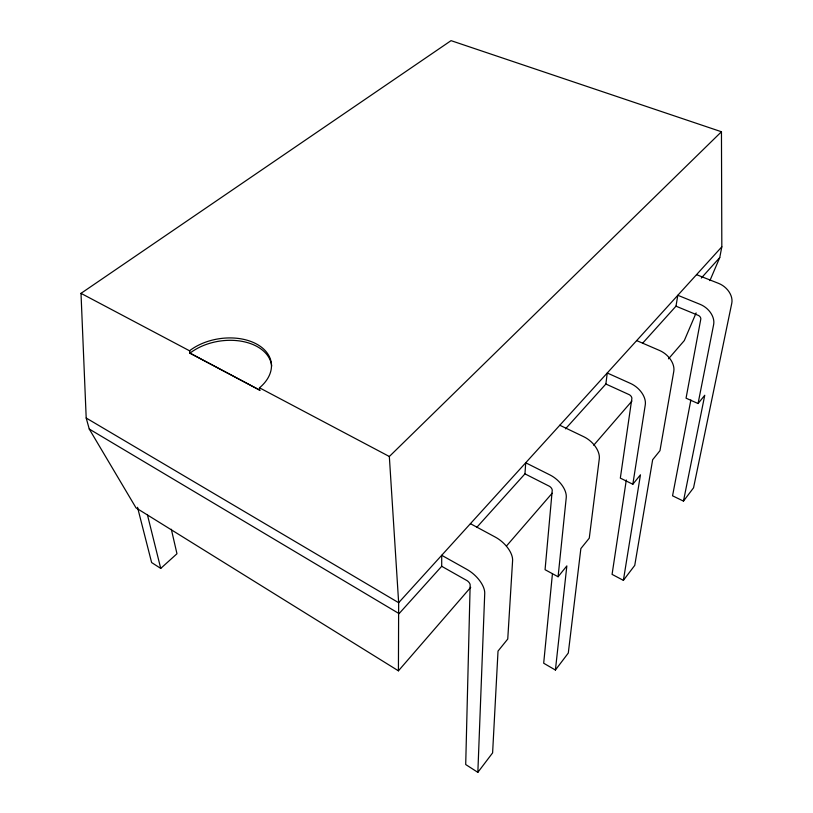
<?xml version="1.0" encoding="UTF-8"?>
<svg xmlns="http://www.w3.org/2000/svg" width="813" height="813" viewBox="0 0 813 813"><rect width="100%" height="100%" fill="white"/><g stroke="black" fill="none" stroke-linecap="round" stroke-linejoin="round"><path stroke-width="1.22" d="M398.421 670.827L398.655 602.707L389.336 456.5L721.456 131.757L451.052 40.65L81.005 293.351L86.198 418.024L89.257 429.04L136.015 507.871L398.421 670.827L470.727 587.311M441.703 566.295L467.14 580.695A4.37 2.215 42.1 0 1 470.158 584.75L465.707 764.535L477.851 772.35L484.731 593.348A22.022 11.189 42.1 0 0 466.906 569.405L441.703 555.299L441.703 566.295L399.081 613.622L89.257 429.04M524.964 473.857L525.716 462.78L550.005 474.965A20.498 12.063 41.1 0 1 566.244 497.637L558.084 576.752L545.066 569.7L552.24 490.158A4.065 2.388 41.1 0 0 549.476 486.316L524.964 473.857L476.896 527.231M552.403 574.049L543.684 663.225L555.411 670.034L568.297 653.032L580.868 548.562L589.262 538.176L599.293 458.827A19.878 12.347 40.6 0 0 583.693 436.693L559.801 425.24M555.411 670.034L566.844 565.919L558.084 576.752M605.878 384.021L607.25 372.994L630.542 383.451A19.024 12.673 39.8 0 1 645.278 404.833L632.839 484.243L620.329 478.125L631.884 398.36A3.77 2.51 39.8 0 0 629.384 394.742L605.878 384.021L565.513 428.837M626.305 479.985L612.077 574.374L623.388 580.36L634.75 565.381L652.656 459.731L659.973 450.676L673.784 371.378A18.496 12.835 39.2 0 0 659.556 350.474L636.66 340.596M623.388 580.36L640.451 474.833L632.839 484.243M675.989 306.176L677.818 295.282L700.145 304.357A17.754 13.018 38.2 0 1 713.641 324.58L698.072 403.533L686.05 398.177L700.826 318.92A3.516 2.581 38.2 0 0 698.53 315.485L675.989 306.176L642.605 343.238M690.877 399.955L672.554 495.808L683.469 501.113L693.55 487.81L731.771 303.29A17.419 13.079 37.6 0 0 718.59 283.381L696.538 274.662M709.901 280.637L719.749 257.589L721.822 246.817L721.456 131.757M683.469 501.113L704.749 395.27L698.072 403.533M696.121 312.914L684.302 340.586L668.51 358.828M477.851 772.35L492.607 752.889L498.023 651.081L507.749 639.038L512.596 560.635A21.494 11.514 41.7 0 0 495.32 537.108L470.412 523.674M506.458 546.031L552.169 493.227M593.714 445.229L631.945 401.063M701.314 278.056L719.749 257.589M721.822 246.817L398.655 602.707L86.198 418.024M81.005 293.351L189.541 350.789L189.988 353.167L259.845 390.21L189.988 353.167A47.906 31.504 -8.7 0 1 240.567 341.094A47.906 31.504 -8.7 0 1 271.674 366.084M137.529 507.302L151.625 562.555L160.73 568.409L176.97 553.744L171.319 529.253M189.764 353.391L189.541 350.789A47.997 31.494 -8.7 0 1 256.186 343.828A47.997 31.494 -8.7 0 1 259.51 387.811L389.336 456.5M147.346 514.487L160.73 568.409M259.51 387.811L259.55 390.403"/></g></svg>
